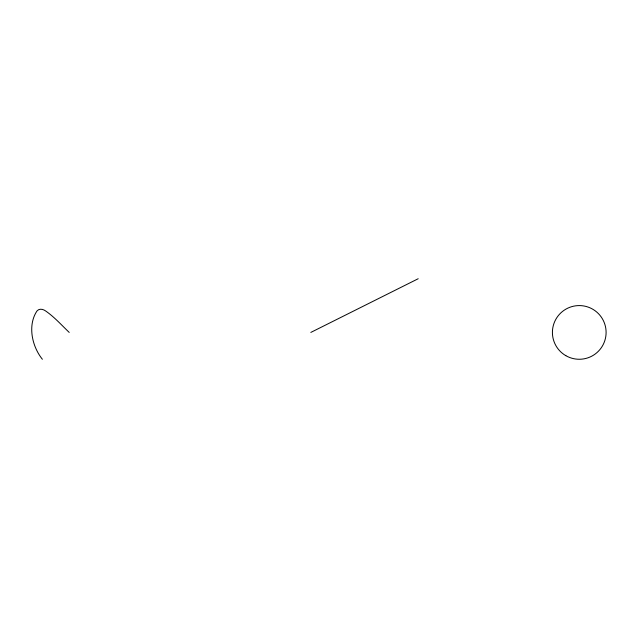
<?xml version="1.0" encoding="UTF-8"?>
<svg xmlns="http://www.w3.org/2000/svg" width="638" height="638" viewBox="0 0 638 638"><rect width="100%" height="100%" fill="white"/><g stroke="black" fill="none" stroke-linecap="round" stroke-linejoin="round"><path stroke-width="0.96" d="M310.818 332.422L418.193 278.734M69.223 332.422C61.535 325.093 54.374 317.022 45.601 310.945C43.113 309.111 39.253 308.258 37.012 310.945C27.354 325.308 31.996 346.442 42.379 359.266M565.834 355.669A26.844 26.844 0 0 0 606.1 332.422A26.844 26.844 0 0 0 565.834 309.175A26.844 26.844 0 0 0 565.834 355.669"/></g></svg>
